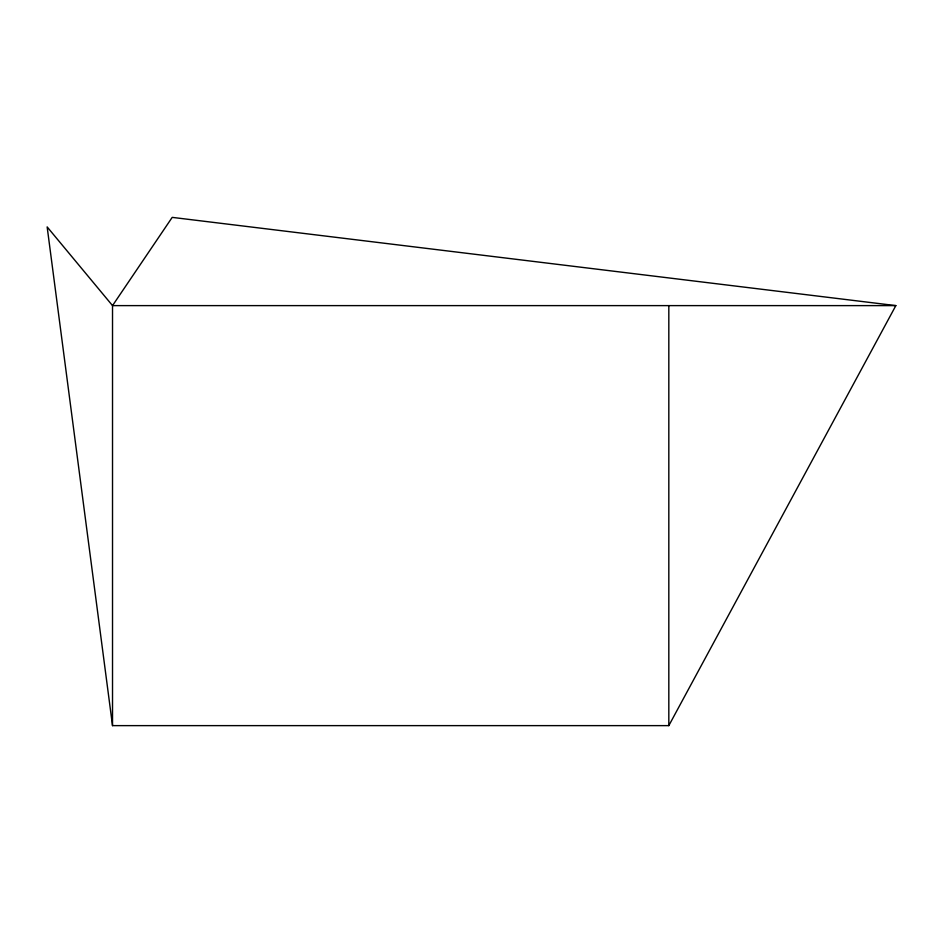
<?xml version="1.0" encoding="UTF-8"?>
<svg xmlns="http://www.w3.org/2000/svg" width="943" height="943" viewBox="0 0 943 943"><rect width="100%" height="100%" fill="white"/><g stroke="black" fill="none" stroke-linecap="round" stroke-linejoin="round"><path stroke-width="1.41" d="M668.823 725.627L895.85 305.615L172.204 217.373L112.523 305.615L112.523 725.627L668.823 725.627L668.823 305.615M895.85 305.615L112.523 305.615L47.15 226.909L112.523 725.627"/></g></svg>
